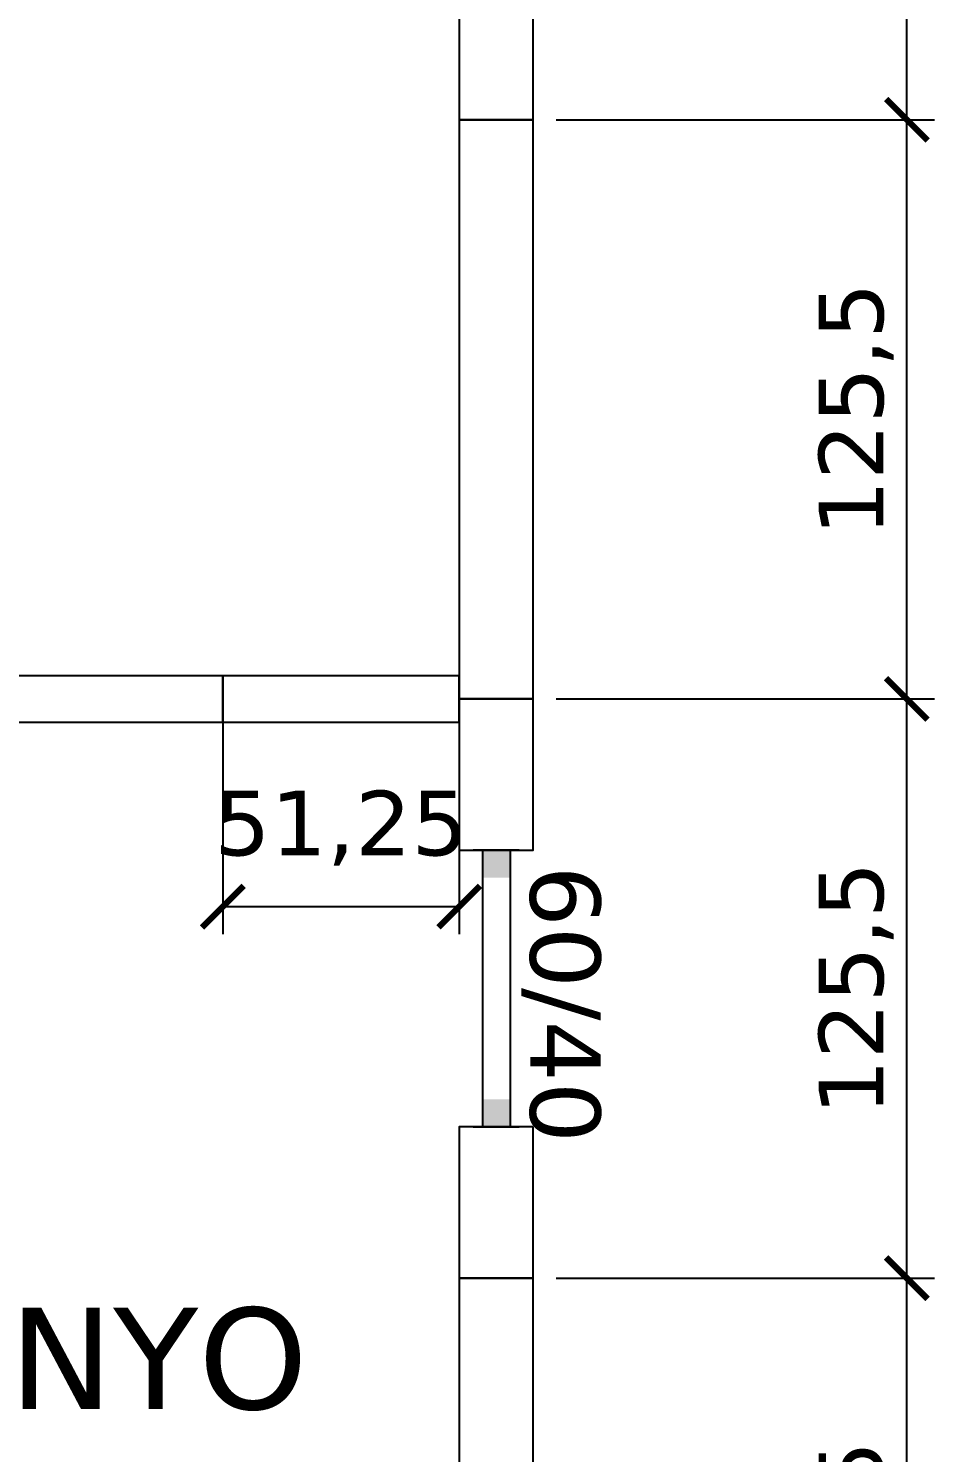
# Model space of a CAD drawing. Header units: centimetres. Extents: x -135 to 5290, y -1327 to 1388.
# Drawn here: x 2490.6 to 2687, y 472.2 to 780.8 of the extents above; entities that cross this region are included whole.
import ezdxf
from ezdxf.enums import TextEntityAlignment as Align

# ---------------------------------------------------------------- set-up
doc = ezdxf.new("R2010")
doc.units = ezdxf.units.CM
for name, color, linetype in [('DIS_DUVAR_160', 30, 'Continuous'), ('IC_DUVAR_100', 30, 'Continuous'), ('ODA_ADLARI', 7, 'Continuous'), ('OLCULER', 7, 'Continuous'), ('OZEL_PANEL_OLCU_CM', 3, 'Continuous'), ('PENCERE', 10, 'Continuous')]:
    doc.layers.add(name, color=color, linetype=linetype)
doc.styles.add('PORTMAN', font='DejaVuSans.ttf')
doc.styles.get("Standard").update_dxf_attribs({"font": 'DejaVuSans.ttf'})
doc.dimstyles.new('PORTMAN', dxfattribs={"dimtxt": 14, "dimasz": 9, "dimexe": 6, "dimexo": 5, "dimgap": 4, "dimtad": 1, "dimtxsty": 'PORTMAN', "dimblk": 'ARCHTICK', "dimcen": 2.5, "dimazin": 3, "dimtfac": 0.5, "dimtmove": 2, "dimatfit": 3})

# ---------------------------------------------------------------- blocks, each defined once
blk = doc.blocks.new('BOM_I14_1255p0_IC_DOLU')
blk.add_lwpolyline([(0, 0), (10, 0), (10, 125.5), (0, 125.5)], close=True)
blk = doc.blocks.new('BOM_I13_512p5_IC_DOLU')
blk.add_lwpolyline([(0, 0), (10, 0), (10, 51.25), (0, 51.25)], close=True)
blk = doc.blocks.new('BOM_D09_1255p0_DIS_DOLU')
blk.add_lwpolyline([(0, 0), (16, 0), (16, 125.5), (0, 125.5)], close=True)
blk = doc.blocks.new('kaynak-pencere-6040')
at = {"layer": 'PENCERE', "color": 1}
for p, q in [((53375.86, 7992.28), (53385.86, 7992.28)), ((53377.86, 7932.28), (53377.86, 7992.28)), ((53383.86, 7932.28), (53383.86, 7992.28)), ((53375.86, 7932.28), (53385.86, 7932.28))]:
    blk.add_line(p, q, dxfattribs=at)
for points in [[(53377.86, 7992.28), (53377.86, 7986.28), (53383.86, 7992.28), (53383.86, 7986.28)], [(53377.86, 7932.28), (53377.86, 7938.28), (53383.86, 7932.28), (53383.86, 7938.28)]]:
    blk.add_solid(points, dxfattribs=at)
at = {"layer": 'PENCERE', "color": 0, "lineweight": 25}
blk.add_text('60/40', height=15.217, rotation=90, dxfattribs=at).set_placement((53373.47, 7935.61))
blk = doc.blocks.new('BOM_P03_PENCERE_600x400')
at = {"layer": 'PENCERE'}
blk.add_blockref('kaynak-pencere-6040', (0, 0), dxfattribs=at)
blk = doc.blocks.new('BOM_D15_1255p0_DIS_P03')
for points in [[(0, 92.75), (16, 92.75), (16, 125.5), (0, 125.5)], [(0, 0), (16, 0), (16, 32.75), (0, 32.75)]]:
    blk.add_lwpolyline(points, close=True)
at = {"layer": 'PENCERE'}
blk.add_blockref('BOM_P03_PENCERE_600x400', (-53372.862, -7899.528), dxfattribs=at)
blk = doc.blocks.new('_ARCHTICK')
at = {"color": 0, "linetype": 'BYBLOCK', "const_width": 0.15}
blk.add_lwpolyline([(-0.5, -0.5), (0.5, 0.5)], dxfattribs=at)

msp = doc.modelspace()

# ---------------------------------------------------------------- block references
at = {"layer": 'DIS_DUVAR_160'}
for p in [(2584, 761), (2584, 635.5), (2584, 384.5)]:
    msp.add_blockref('BOM_D09_1255p0_DIS_DOLU', p, dxfattribs=at)
at = {"layer": 'DIS_DUVAR_160', "rotation": 180}
msp.add_blockref('BOM_D15_1255p0_DIS_P03', (2600, 635.5), dxfattribs=at)
at = {"layer": 'IC_DUVAR_100', "rotation": 270}
for name, p in [('BOM_I14_1255p0_IC_DOLU', (2407.25, 640.5)), ('BOM_I13_512p5_IC_DOLU', (2532.75, 640.5))]:
    msp.add_blockref(name, p, dxfattribs=at)

# ---------------------------------------------------------------- texts
at = {"layer": 'ODA_ADLARI', "style": 'PORTMAN'}
msp.add_text('BANYO', height=22, dxfattribs=at).set_placement((2498.125, 492.625), align=Align.MIDDLE_CENTER)

# ---------------------------------------------------------------- dimensions: what is measured, and where the dimension line sits
at = {"layer": 'OLCULER'}
for base, p1, p2 in [((2681, 761), (2600, 761), (2600, 886.5)), ((2681, 635.5), (2600, 635.5), (2600, 761)), ((2681, 510), (2600, 510), (2600, 635.5)), ((2681, 384.5), (2600, 384.5), (2600, 510))]:
    msp.add_linear_dim(base=base, p1=p1, p2=p2, angle=90, dimstyle='PORTMAN', override={"dimtxt": 14, "dimasz": 9, "dimexe": 6, "dimexo": 5, "dimdec": 2, "dimzin": 8, "dimdsep": 44}, dxfattribs=at).render()
at = {"layer": 'OZEL_PANEL_OLCU_CM'}
msp.add_linear_dim(base=(2532.75, 590.5), p1=(2532.75, 640.5), p2=(2584, 640.5), dimstyle='PORTMAN', override={"dimtxt": 14, "dimasz": 9, "dimexe": 6, "dimexo": 5, "dimdec": 2, "dimzin": 8, "dimdsep": 44}, dxfattribs=at).render()

doc.saveas('drawing.dxf')
